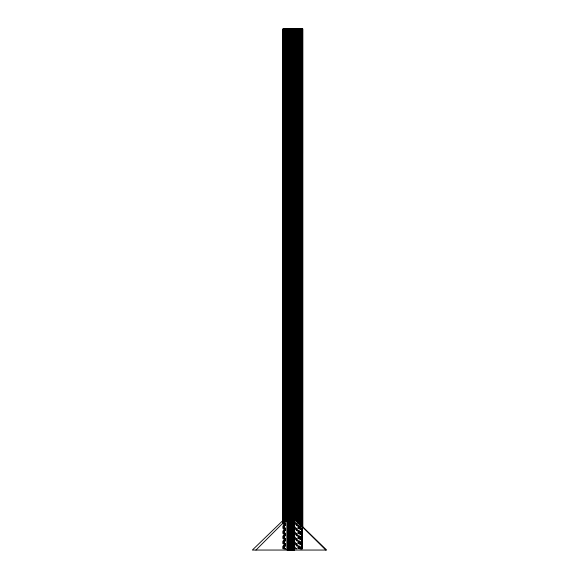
<?xml version="1.0" encoding="UTF-8"?>
<svg xmlns="http://www.w3.org/2000/svg" width="579" height="579" viewBox="0 0 579 579"><rect width="100%" height="100%" fill="white"/><g stroke="black" fill="none" stroke-linecap="round" stroke-linejoin="round"><path stroke-width="0.43" stroke-dasharray="2.9 2.17" d="M302.781 529.242L302.766 549.145M302.643 529.242L302.629 549.145M302.535 529.242L302.527 549.145M302.39 528.337L302.412 549.145M302.281 549.145L302.281 528.337L302.129 549.145M301.775 528.337L301.789 549.145M301.623 549.145L301.558 528.337L301.514 549.145M301.362 528.337L301.362 549.145M300.856 526.528L300.885 549.145M300.631 526.528L300.631 549.145M300.465 526.528L300.465 549.145M300.356 526.528L300.356 549.145M300.074 526.528L300.074 549.145M300.023 526.528L300.023 549.145M299.777 526.528L299.777 549.145M299.538 525.623L299.538 549.145M299.466 525.623L299.466 549.145M299.148 525.623L299.148 549.145M298.996 525.623L298.996 549.145M298.807 525.623L298.807 549.145M298.699 525.623L298.699 549.145M298.395 525.623L298.467 549.145M298.105 524.719L298.105 549.145M297.736 524.719L297.736 549.145M297.36 522.909L297.36 549.145M297.013 522.909L296.962 549.145M296.557 522.909L296.557 549.145M296.224 522.909L296.224 549.145M296.137 522.909L296.137 549.145M295.71 522.005L295.71 549.145M295.377 521.614L295.377 549.16M285.794 522.909L285.794 549.145M285.679 522.909L285.679 549.145M285.563 522.909L285.556 549.145M285.433 522.909L285.433 549.145M285.324 522.909L285.309 549.145M285.186 522.909L285.186 549.145M285.071 522.909L285.063 549.145M284.94 522.909L284.94 549.145M284.803 522.909L284.817 549.145M284.702 522.909L284.702 549.145M284.513 522.909L284.579 549.145M284.455 522.909L284.455 549.145M284.34 524.719L284.34 549.145M284.224 524.719L284.217 549.145M284.108 524.719L284.108 549.145M283.992 549.145L283.92 524.719L283.884 549.145M283.768 524.719L283.768 549.145M283.623 524.277L283.623 549.16M283.464 549.145L283.464 524.719L283.37 549.145M283.276 524.719L283.196 549.145M283.117 549.145L283.088 524.719L282.972 549.145M282.936 525.623L282.921 549.145M302.021 549.145L302.021 528.337L301.963 549.145M301.203 549.145L301.203 528.337L301.131 549.145"/><path stroke-width="0.87" d="M255.961 550.05L287.227 518.784M283.623 519.833L252.357 550.05L326.643 550.05L302.397 526.615M294.523 518.784L325.789 550.05M302.766 527.433L302.781 28.95L282.878 28.95L282.921 523.814M302.643 28.95L302.629 527.433M302.527 28.95L302.535 527.433M302.412 28.95L302.412 527.433M302.281 28.95L302.281 527.433M302.129 28.95L302.129 527.433M301.963 28.95L301.963 527.433M301.775 28.95L301.775 526.528M301.579 28.95L301.558 526.528M301.362 28.95L301.362 525.623M301.131 28.95L301.131 525.623M300.885 28.95L300.885 525.623M300.631 28.95L300.631 525.623M300.356 28.95L300.356 525.623M300.074 28.95L300.074 524.719M299.777 28.95L299.777 524.719M299.466 28.95L299.466 524.719M299.148 28.95L299.148 524.719M298.807 28.95L298.807 523.814M298.699 28.95L298.699 523.814M298.467 28.95L298.467 522.909M298.105 28.95L298.105 522.909M297.736 28.95L297.736 522.909M297.36 28.95L297.36 522.909M296.962 28.95L296.962 522.005M296.557 28.95L296.557 521.1M296.137 28.95L296.137 521.1M295.71 28.95L295.71 521.1M295.261 28.95L295.261 520.195M294.805 28.95L294.805 519.291M294.523 28.95L294.523 550.05M294.327 28.95L294.327 550.05M293.835 28.95L293.835 550.05M293.329 28.95L293.329 550.05M292.808 28.95L292.808 550.05M292.265 28.95L292.265 550.05M291.715 28.95L291.715 550.05M291.157 28.95L291.157 550.05M290.586 28.95L290.586 550.05M290.007 28.95L290.007 550.05M289.435 28.95L289.435 550.05M288.878 28.95L288.878 550.05M288.349 28.95L288.349 550.05M287.857 28.95L287.857 550.05M287.416 28.95L287.445 550.05M287.307 28.95L287.365 550.05M287.242 28.95L287.227 550.05M287.083 28.95L287.155 550.05M286.996 28.95L286.996 519.291M286.909 28.95L286.808 520.195M286.706 28.95L286.706 520.195M286.598 28.95L286.598 520.195M286.496 28.95L286.496 520.195M286.381 28.95L286.381 520.195M286.265 28.95L286.243 521.1M286.149 28.95L286.149 521.1M286.033 28.95L286.033 521.1M285.917 28.95L285.917 521.1M285.794 28.95L285.794 521.1M285.679 28.95L285.679 521.1M285.556 28.95L285.556 521.1M285.433 28.95L285.433 521.1M285.309 28.95L285.309 521.1M285.186 28.95L285.186 521.1M285.063 28.95L285.034 522.005M284.94 28.95L284.94 522.005M284.817 28.95L284.817 522.005M284.702 28.95L284.702 522.005M284.579 28.95L284.579 522.909M284.455 28.95L284.455 522.909M284.34 28.95L284.34 522.909M284.224 28.95L284.224 522.909M284.108 28.95L284.108 522.909M283.992 28.95L283.992 522.909M283.884 28.95L283.855 522.909M283.768 28.95L283.768 522.909M283.558 28.95L283.667 522.909M283.464 28.95L283.464 522.909M283.37 28.95L283.406 523.814M283.225 28.95L283.276 523.814M283.088 523.814L283.117 28.95L282.986 523.814"/></g></svg>
